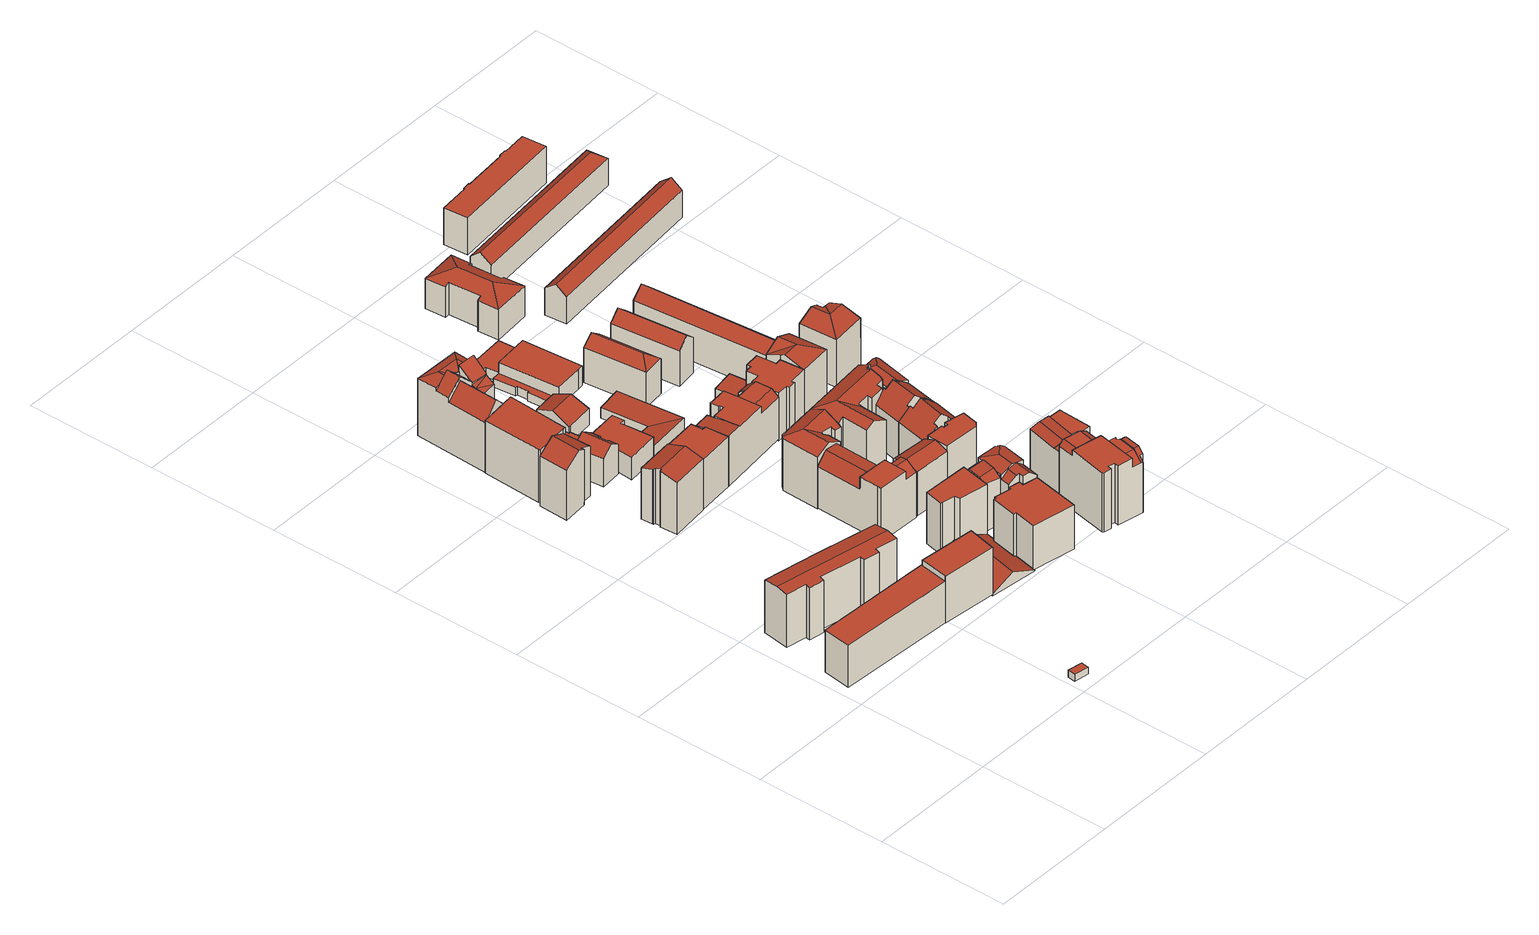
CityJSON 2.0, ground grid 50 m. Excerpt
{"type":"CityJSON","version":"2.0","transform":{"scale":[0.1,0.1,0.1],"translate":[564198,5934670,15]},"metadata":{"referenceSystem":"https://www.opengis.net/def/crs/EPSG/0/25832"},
"CityObjects":{
"building1":{"type":"Building","attributes":{"Gemeindeschluessel":"02100109","Geometrietyp2DReferenz":"3000","function":"31001_1120","roofType":"1000","measuredHeight":16.77,"storeysAboveGround":5},"address":[{"country":"Germany","locality":"Hamburg","thoroughfareNumber":"30","thoroughfareName":"Feldstraße","postcode":"20357"}],"geometry":[{"type":"Solid","lod":"2","boundaries":[[[[0,1,2,3]],[[4,5,6,7]],[[6,0,3,7]],[[7,3,2,4]],[[5,1,0,6]],[[4,2,1,5]]]],"semantics":{"surfaces":[{"type":"RoofSurface"},{"type":"GroundSurface"},{"type":"WallSurface"}],"values":[[0,1,2,2,2,2]]}}]},
"building2":{"type":"Building","attributes":{"Gemeindeschluessel":"02100111","Geometrietyp2DReferenz":"3000","function":"31001_2500","roofType":"1000","measuredHeight":2.83,"storeysAboveGround":1},"address":[{"country":"Germany","locality":"Hamburg","thoroughfareName":"Feldstraße","postcode":"20359"}],"geometry":[{"type":"Solid","lod":"2","boundaries":[[[[8,9,10,11]],[[12,13,14,15]],[[10,9,12,15]],[[9,8,13,12]],[[8,11,14,13]],[[11,10,15,14]]]],"semantics":{"surfaces":[{"type":"RoofSurface"},{"type":"GroundSurface"},{"type":"WallSurface"}],"values":[[0,1,2,2,2,2]]}}]},
"building3":{"type":"Building","attributes":{"Gemeindeschluessel":"02100109","Geometrietyp2DReferenz":"3000","function":"31001_1010","roofType":"3100","measuredHeight":21.91,"storeysAboveGround":6},"address":[{"country":"Germany","locality":"Hamburg","thoroughfareNumber":"10","thoroughfareName":"Ölmühle","postcode":"20357"}],"geometry":[{"type":"Solid","lod":"2","boundaries":[[[[16,17,18,19,20,21,22,23,24,25,26,27]],[[28,29,30,26,25]],[[24,23,31,32]],[[23,22,33,31]],[[22,21,34,33]],[[21,20,35,34]],[[20,19,36,35]],[[19,18,37,36]],[[18,17,38,37]],[[17,16,39,38]],[[16,27,40,39]],[[30,29,41,42]],[[29,28,43,41]],[[27,26,30,42,40]],[[28,25,24,32,43]],[[32,31,33,34,35,36,37,38,39,40,42,41,43]]]],"semantics":{"surfaces":[{"type":"RoofSurface"},{"type":"WallSurface"},{"type":"GroundSurface"}],"values":[[0,0,1,1,1,1,1,1,1,1,1,1,1,1,1,2]]}}]},
"building4":{"type":"Building","attributes":{"Gemeindeschluessel":"02100109","Geometrietyp2DReferenz":"3000","function":"31001_1120","roofType":"1000","measuredHeight":18.79,"storeysAboveGround":6},"address":[{"country":"Germany","locality":"Hamburg","thoroughfareNumber":"32","thoroughfareName":"Feldstraße","postcode":"20357"}],"geometry":[{"type":"Solid","lod":"2","boundaries":[[[[44,45,46,47]],[[45,48,49,46]],[[50,44,47,51]],[[52,50,51,53]],[[53,49,48,52]],[[53,51,47,46,49]],[[48,45,44,50,52]]]],"semantics":{"surfaces":[{"type":"WallSurface"},{"type":"GroundSurface"},{"type":"RoofSurface"}],"values":[[0,0,0,0,0,1,2]]}}]},
"building5":{"type":"Building","attributes":{"Gemeindeschluessel":"02100109","Geometrietyp2DReferenz":"3000","function":"31001_1010","roofType":"3100","measuredHeight":23.6,"storeysAboveGround":5},"address":[{"country":"Germany","locality":"Hamburg","thoroughfareNumber":"17","thoroughfareName":"Laeiszstraße","postcode":"20357"}],"geometry":[{"type":"Solid","lod":"2","boundaries":[[[[54,55,56,57]],[[56,55,58,59]],[[60,61,62,63]],[[62,59,58,64,65,63]],[[63,65,66,60]],[[65,64,67,66]],[[62,61,57,56,59]],[[58,55,54,67,64]],[[67,54,57,61,60,66]]]],"semantics":{"surfaces":[{"type":"RoofSurface"},{"type":"WallSurface"},{"type":"GroundSurface"}],"values":[[0,1,1,2,1,1,1,1,0]]}}]},
"building6":{"type":"Building","attributes":{"Gemeindeschluessel":"02100109","Geometrietyp2DReferenz":"3000","function":"31001_1120","roofType":"3100","measuredHeight":22.77,"storeysAboveGround":6},"address":[{"country":"Germany","locality":"Hamburg","thoroughfareNumber":"94","thoroughfareName":"Marktstraße","postcode":"20357"}],"geometry":[{"type":"Solid","lod":"2","boundaries":[[[[68,69,70,71,72,73]],[[74,75,76,77]],[[78,79,80,81]],[[79,82,83,80]],[[72,71,84,85]],[[68,73,86,87]],[[73,72,85,86]],[[80,83,88,77,76,87,86,85,84,81]],[[88,83,82,89]],[[84,71,70,78,81]],[[76,75,69,68,87]],[[77,88,89,74]],[[89,82,79,78,70,69,75,74]]]],"semantics":{"surfaces":[{"type":"RoofSurface"},{"type":"WallSurface"},{"type":"GroundSurface"}],"values":[[0,1,1,1,1,1,1,2,1,1,1,1,0]]}}]},
"building7":{"type":"Building","attributes":{"Gemeindeschluessel":"02100109","Geometrietyp2DReferenz":"3000","function":"31001_1010","roofType":"1000","measuredHeight":21.19,"storeysAboveGround":7},"address":[{"country":"Germany","locality":"Hamburg","thoroughfareNumber":"15","thoroughfareName":"Laeiszstraße","postcode":"20357"}],"geometry":[{"type":"Solid","lod":"2","boundaries":[[[[90,91,92,93]],[[94,95,96,97]],[[95,98,99,96]],[[98,100,101,99]],[[100,102,103,101]],[[102,90,93,103]],[[104,91,90,102,100,98,95,94,105]],[[96,99,101,103,93,92,106,107,97]],[[92,91,104,106]],[[106,104,105,107]],[[107,105,94,97]]]],"semantics":{"surfaces":[{"type":"WallSurface"},{"type":"RoofSurface"},{"type":"GroundSurface"}],"values":[[0,0,0,0,0,0,1,2,0,0,0]]}}]},
"building8":{"type":"Building","attributes":{"Gemeindeschluessel":"02100109","Geometrietyp2DReferenz":"3000","function":"31001_1010","roofType":"3100","measuredHeight":14.5,"storeysAboveGround":4},"address":[{"country":"Germany","locality":"Hamburg","thoroughfareNumber":"16","thoroughfareName":"Laeiszstraße","postcode":"20357"}],"geometry":[{"type":"Solid","lod":"2","boundaries":[[[[108,109,110,111]],[[111,110,112,113]],[[114,115,116,117]],[[115,118,119,116]],[[118,120,121,119]],[[122,123,124,125]],[[116,119,121,113,112,125,124,117]],[[125,112,110,109,122]],[[117,124,123,114]],[[121,120,108,111,113]],[[123,122,109,108,120,118,115,114]]]],"semantics":{"surfaces":[{"type":"RoofSurface"},{"type":"WallSurface"},{"type":"GroundSurface"}],"values":[[0,1,1,1,1,1,2,1,1,1,0]]}}]},
"building9":{"type":"Building","attributes":{"name":"Ganztagsgrundschule Sternschanze","Gemeindeschluessel":"02100109","Geometrietyp2DReferenz":"3000","function":"31001_3020","roofType":"3100","measuredHeight":27.16,"storeysAboveGround":4},"address":[{"country":"Germany","locality":"Hamburg","thoroughfareNumber":"12","thoroughfareName":"Laeiszstraße","postcode":"20357"}],"geometry":[{"type":"Solid","lod":"2","boundaries":[[[[126,127,128,129,130]],[[131,132,133,134,127]],[[135,136,137,126,130,138]],[[139,132,131,137]],[[140,141,142,143]],[[144,141,145]],[[145,141,140]],[[135,146,147,148,149,150,151,152]],[[153,139,154]],[[155,153,154,156]],[[157,158,159,160,161]],[[162,157,161,163]],[[164,158,157]],[[164,157,162]],[[165,166,167,168]],[[134,128,127]],[[169,170,171,172]],[[138,146,135]],[[139,137,136]],[[143,142,166,165]],[[144,173,141]],[[152,139,136,135]],[[149,148,160,159]],[[129,128,134,133,174,175,176,177]],[[148,147,145,140,143,165,168,178,179]],[[179,178,172,171,175,174,180,181,182,183]],[[173,144,145,147,146,138,130,129,177,184]],[[180,174,133,155]],[[181,150,149,159,158,164,182]],[[183,163,161,160,148,179]],[[182,164,162,163,183]],[[180,155,156,151,150,181]],[[151,156,154,139,152]],[[178,168,167,169,172]],[[167,166,142,141,169]],[[137,131,127,126]],[[171,170,185,176,175]],[[139,153,132]],[[170,169,141,173,184,185]],[[153,155,133,132]],[[184,177,176,185]]]],"semantics":{"surfaces":[{"type":"RoofSurface"},{"type":"WallSurface"},{"type":"GroundSurface"}],"values":[[0,0,0,0,0,0,0,0,0,0,0,0,0,0,0,1,1,1,1,1,1,1,1,1,1,2,1,1,1,1,1,1,1,1,1,1,1,0,0,0,0]]}}]},
"building10":{"type":"Building","attributes":{"Gemeindeschluessel":"02100109","Geometrietyp2DReferenz":"3000","function":"31001_1120","roofType":"1000","measuredHeight":20.09,"storeysAboveGround":5},"address":[{"country":"Germany","locality":"Hamburg","thoroughfareNumber":"100","thoroughfareName":"Marktstraße","postcode":"20357"}],"geometry":[{"type":"Solid","lod":"2","boundaries":[[[[186,187,188,189]],[[187,190,191,188]],[[190,192,193,191]],[[192,194,195,193]],[[194,196,197,195]],[[189,197,196,186]],[[189,188,191,193,195,197]],[[196,194,192,190,187,186]]]],"semantics":{"surfaces":[{"type":"WallSurface"},{"type":"GroundSurface"},{"type":"RoofSurface"}],"values":[[0,0,0,0,0,0,1,2]]}}]},
"building11":{"type":"Building","attributes":{"Gemeindeschluessel":"02100109","Geometrietyp2DReferenz":"3000","function":"31001_1120","roofType":"3100","measuredHeight":4.83,"storeysAboveGround":6},"address":[{"country":"Germany","locality":"Hamburg","thoroughfareNumber":"36","thoroughfareName":"Feldstraße","postcode":"20357"}],"geometry":[{"type":"Solid","lod":"2","boundaries":[[[[198,199,200,201]],[[199,202,203,200]],[[204,205,206,207]],[[208,209,210,211]],[[209,212,213,210]],[[212,214,215,213]],[[214,216,217,215]],[[218,201,200,203,219,207,206,211,210,213,215,217,220]],[[198,201,218,221,222]],[[218,220,223,221]],[[220,217,216,223]],[[206,205,224,208,211]],[[207,219,225,204]],[[219,203,202,225]],[[216,214,212,209,208,224,222,221,223]],[[202,199,198,222,224,205,204,225]]]],"semantics":{"surfaces":[{"type":"WallSurface"},{"type":"GroundSurface"},{"type":"RoofSurface"}],"values":[[0,0,0,0,0,0,0,1,0,0,0,0,0,0,2,2]]}}]},
"building12":{"type":"Building","attributes":{"Gemeindeschluessel":"02100109","Geometrietyp2DReferenz":"3000","function":"31001_1010","roofType":"1000","measuredHeight":4.19,"storeysAboveGround":1},"address":[{"country":"Germany","locality":"Hamburg","thoroughfareName":"Laeiszstraße","postcode":"20357"}],"geometry":[{"type":"Solid","lod":"2","boundaries":[[[[226,227,228,229]],[[227,230,231,228]],[[230,232,233,231]],[[232,234,235,233]],[[234,236,237,235]],[[236,238,239,237]],[[238,240,241,239]],[[229,241,240,226]],[[229,228,231,233,235,237,239,241]],[[240,238,236,234,232,230,227,226]]]],"semantics":{"surfaces":[{"type":"WallSurface"},{"type":"GroundSurface"},{"type":"RoofSurface"}],"values":[[0,0,0,0,0,0,0,0,1,2]]}}]},
"building13":{"type":"Building","attributes":{"Gemeindeschluessel":"02100109","Geometrietyp2DReferenz":"3000","function":"31001_1010","roofType":"1000","measuredHeight":8.93,"storeysAboveGround":2},"address":[{"country":"Germany","locality":"Hamburg","thoroughfareName":"Laeiszstraße","postcode":"20357"}],"geometry":[{"type":"Solid","lod":"2","boundaries":[[[[242,243,244,245,246,247,248,249,250,251]],[[252,253,254,255,256,257,258,259,260,261]],[[243,242,259,258]],[[242,251,260,259]],[[250,249,252,261]],[[249,248,253,252]],[[248,247,254,253]],[[247,246,255,254]],[[246,245,256,255]],[[245,244,257,256]],[[244,243,258,257]],[[260,251,250,261]]]],"semantics":{"surfaces":[{"type":"RoofSurface"},{"type":"GroundSurface"},{"type":"WallSurface"}],"values":[[0,1,2,2,2,2,2,2,2,2,2,2]]}}]},
"building14":{"type":"Building","attributes":{"Gemeindeschluessel":"02100109","Geometrietyp2DReferenz":"3000","function":"31001_1010","roofType":"1000","measuredHeight":20.45,"storeysAboveGround":6},"address":[{"country":"Germany","locality":"Hamburg","thoroughfareNumber":"2","thoroughfareName":"Ölmühle","postcode":"20357"}],"geometry":[{"type":"Solid","lod":"2","boundaries":[[[[262,263,264,265]],[[263,266,267,264]],[[268,269,207,206]],[[269,270,219,207]],[[270,262,265,219]],[[266,271,211,267]],[[271,268,206,211]],[[206,207,219,265,264,267,211]],[[271,266,263,262,270,269,268]]]],"semantics":{"surfaces":[{"type":"WallSurface"},{"type":"GroundSurface"},{"type":"RoofSurface"}],"values":[[0,0,0,0,0,0,0,1,2]]}}]},
"building15":{"type":"Building","attributes":{"Gemeindeschluessel":"02100109","Geometrietyp2DReferenz":"3000","function":"31001_1120","roofType":"1000","measuredHeight":21.33,"storeysAboveGround":6},"address":[{"country":"Germany","locality":"Hamburg","thoroughfareNumber":"30","thoroughfareName":"Ölmühle","postcode":"20357"}],"geometry":[{"type":"Solid","lod":"2","boundaries":[[[[272,273,274,275,276]],[[277,278,279,280]],[[281,277,280,282]],[[282,283,284,281]],[[285,286,287,288,289]],[[290,291,287,286]],[[292,293,291,290]],[[274,273,294,295]],[[285,289,296,297]],[[278,277,281,284,298,299]],[[296,295,294,299,298,300,301,297]],[[276,283,282,280,279,272]],[[275,288,287,291,293,276]],[[301,292,290,286,285,297]],[[296,289,288,275,274,295]],[[300,276,293,292,301]],[[298,284,283,276,300]],[[294,273,272,279,278,299]]]],"semantics":{"surfaces":[{"type":"RoofSurface"},{"type":"WallSurface"},{"type":"GroundSurface"}],"values":[[0,0,0,0,0,0,0,1,1,1,2,1,1,1,1,1,1,1]]}}]},
"building16":{"type":"Building","attributes":{"Gemeindeschluessel":"02100109","Geometrietyp2DReferenz":"3000","function":"31001_1120","roofType":"1000","measuredHeight":17.51,"storeysAboveGround":6},"address":[{"country":"Germany","locality":"Hamburg","thoroughfareNumber":"37","thoroughfareName":"Feldstraße","postcode":"20357"}],"geometry":[{"type":"Solid","lod":"2","boundaries":[[[[302,303,304,305]],[[306,307,302,305]],[[306,308,309,307]],[[310,311,309,308]],[[310,312,313,311]],[[313,312,314,315]],[[314,316,317,315]],[[317,316,318,319]],[[318,320,321,319]],[[321,320,322,323]],[[324,323,322,325]],[[324,325,304,303]],[[304,325,322,320,318,316,314,312,310,308,306,305]],[[307,309,311,313,315,317,319,321,323,324,303,302]]]],"semantics":{"surfaces":[{"type":"WallSurface"},{"type":"GroundSurface"},{"type":"RoofSurface"}],"values":[[0,0,0,0,0,0,0,0,0,0,0,0,1,2]]}}]},
"building17":{"type":"Building","attributes":{"Gemeindeschluessel":"02100109","Geometrietyp2DReferenz":"3000","function":"31001_1010","roofType":"3100","measuredHeight":9.42,"storeysAboveGround":2},"address":[{"country":"Germany","locality":"Hamburg","thoroughfareName":"Laeiszstraße","postcode":"20357"}],"geometry":[{"type":"Solid","lod":"2","boundaries":[[[[326,327,328,329]],[[330,331,332,333]],[[327,326,334,335]],[[332,335,334,336,333]],[[336,334,326,329,337]],[[333,336,337,330]],[[332,331,328,327,335]],[[337,329,328,331,330]]]],"semantics":{"surfaces":[{"type":"RoofSurface"},{"type":"WallSurface"},{"type":"GroundSurface"}],"values":[[0,1,1,2,1,1,1,0]]}}]},
"building18":{"type":"Building","attributes":{"Gemeindeschluessel":"02100109","Geometrietyp2DReferenz":"3000","function":"31001_1120","roofType":"3100","measuredHeight":23.59,"storeysAboveGround":6},"address":[{"country":"Germany","locality":"Hamburg","thoroughfareNumber":"39","thoroughfareName":"Marktstraße","postcode":"20357"}],"geometry":[{"type":"Solid","lod":"2","boundaries":[[[[338,339,340,341]],[[342,343,344,345]],[[343,346,347,344]],[[344,347,348,349,350,341,340,351,352,353,354,345]],[[346,343,342,355,356,357,358,359]],[[353,352,360,361,362]],[[342,345,354,363,355]],[[359,348,347,346]],[[358,349,348,359]],[[349,358,357,364,350]],[[341,350,364,338]],[[354,353,362,363]],[[340,339,365,366,351]],[[352,351,366,360]],[[339,338,364,357,356,365]],[[362,361,356,355,363]],[[356,361,360,366,365]]]],"semantics":{"surfaces":[{"type":"WallSurface"},{"type":"GroundSurface"},{"type":"RoofSurface"}],"values":[[0,0,0,1,2,0,0,0,0,0,0,0,0,0,2,2,2]]}}]},
"building19":{"type":"Building","attributes":{"Gemeindeschluessel":"02100109","Geometrietyp2DReferenz":"3000","function":"31001_1120","roofType":"1000","measuredHeight":20.13,"storeysAboveGround":6},"address":[{"country":"Germany","locality":"Hamburg","thoroughfareNumber":"102","thoroughfareName":"Marktstraße","postcode":"20357"}],"geometry":[{"type":"Solid","lod":"2","boundaries":[[[[367,368,369,370,371,372,373,374,375]],[[376,367,375,377]],[[376,377,378,379]],[[380,381,382]],[[383,384,382]],[[385,386,387,388]],[[389,390,391,392]],[[390,393,394,391]],[[373,372,395,396]],[[372,371,397,395]],[[371,370,398,397]],[[370,369,399,398]],[[369,368,400,399]],[[401,402,403,404]],[[379,378,405,381,380,406,193,407]],[[403,408,392,391,394,388,387,409,396,395,397,398,399,400,407,193,404]],[[410,386,385,393,390,389,383,382,381,405,411]],[[389,392,408,384,383]],[[404,193,406,401]],[[405,378,377,375,374,411]],[[400,368,367,376,379,407]],[[409,410,411,374,373,396]],[[385,388,394,393]],[[410,409,387,386]],[[408,403,402,384]],[[402,401,406,380,382,384]]]],"semantics":{"surfaces":[{"type":"RoofSurface"},{"type":"WallSurface"},{"type":"GroundSurface"}],"values":[[0,0,0,1,1,1,1,1,1,1,1,1,1,1,1,2,0,1,1,1,1,1,1,1,1,0]]}}]},
"building20":{"type":"Building","attributes":{"Gemeindeschluessel":"02100109","Geometrietyp2DReferenz":"3000","function":"31001_1010","roofType":"3100","measuredHeight":19.94,"storeysAboveGround":6},"address":[{"country":"Germany","locality":"Hamburg","thoroughfareNumber":"32","thoroughfareName":"Ölmühle","postcode":"20357"}],"geometry":[{"type":"Solid","lod":"2","boundaries":[[[[412,413,414,415,416]],[[415,414,417,418]],[[416,415,418,419]],[[420,421,422,423]],[[418,417,424,425,423,422,419]],[[423,425,426,420]],[[425,424,427,426]],[[422,421,412,416,419]],[[417,414,413,427,424]],[[427,413,412,421,420,426]]]],"semantics":{"surfaces":[{"type":"RoofSurface"},{"type":"WallSurface"},{"type":"GroundSurface"}],"values":[[0,1,1,1,2,1,1,1,1,0]]}}]},
"building21":{"type":"Building","attributes":{"Gemeindeschluessel":"02100109","Geometrietyp2DReferenz":"3000","function":"31001_2460","roofType":"1000","measuredHeight":4.83,"storeysAboveGround":1},"address":[{"country":"Germany","locality":"Hamburg","thoroughfareName":"Laeiszstraße","postcode":"20357"}],"geometry":[{"type":"Solid","lod":"2","boundaries":[[[[428,429,430,431]],[[432,433,434,435]],[[430,436,435,434,437,431]],[[435,436,438,432]],[[437,434,433,439]],[[431,437,439,428]],[[436,430,429,438]],[[433,432,438,439]],[[429,428,439,438]]]],"semantics":{"surfaces":[{"type":"WallSurface"},{"type":"GroundSurface"},{"type":"RoofSurface"}],"values":[[0,0,1,0,0,0,0,2,2]]}}]},
"building22":{"type":"Building","attributes":{"Gemeindeschluessel":"02100109","Geometrietyp2DReferenz":"3000","function":"31001_1120","roofType":"3200","measuredHeight":21.44,"storeysAboveGround":6},"address":[{"country":"Germany","locality":"Hamburg","thoroughfareNumber":"1","thoroughfareName":"Ölmühle","postcode":"20357"}],"geometry":[{"type":"Solid","lod":"2","boundaries":[[[[440,441,442,443,444]],[[445,446,442,441]],[[447,448,449,446,445]],[[450,451,447,440,452,453,454]],[[455,456,451,450]],[[457,458,459,460,461,462]],[[463,464,465,455,450,454,461,466]],[[467,466,461,460,468]],[[452,440,444]],[[451,448,447]],[[459,458,469,470]],[[465,464,471,472]],[[463,466,467]],[[470,469,473,474,475,476,477,472,471,478]],[[475,443,442,446,449,476]],[[447,445,441,440]],[[476,449,448,451,456,477]],[[453,452,474,473,479,480]],[[473,469,458,457,479]],[[461,454,453,480,462]],[[471,464,463,467,468,478]],[[478,468,460,459,470]],[[477,456,455,465,472]],[[474,452,444,443,475]],[[457,462,480,479]]]],"semantics":{"surfaces":[{"type":"RoofSurface"},{"type":"WallSurface"},{"type":"GroundSurface"}],"values":[[0,0,0,0,0,0,0,0,1,1,1,1,1,2,1,1,1,1,1,1,1,1,1,1,0]]}}]},
"building23":{"type":"Building","attributes":{"Gemeindeschluessel":"02100109","Geometrietyp2DReferenz":"3000","function":"31001_3210","roofType":"1000","measuredHeight":7.79,"storeysAboveGround":1},"address":[{"country":"Germany","locality":"Hamburg","thoroughfareName":"Laeiszstraße","postcode":"20357"}],"geometry":[{"type":"Solid","lod":"2","boundaries":[[[[481,482,483,484,485,486,487,488]],[[489,490,491,492,493,494]],[[487,486,495,496]],[[484,483,497,498]],[[483,482,499,497]],[[482,481,500,499]],[[481,488,501,500]],[[488,487,496,501]],[[493,492,502,503]],[[491,490,504,505]],[[489,494,486,485]],[[506,507,508,509]],[[506,503,502,510,511,507]],[[497,499,500,501,496,495,509,508,512,513,505,504,498]],[[513,510,502,492,491,505]],[[495,486,494,493,503,506,509]],[[504,490,489,485,484,498]],[[508,507,511,512]],[[512,511,510,513]]]],"semantics":{"surfaces":[{"type":"RoofSurface"},{"type":"WallSurface"},{"type":"GroundSurface"}],"values":[[0,0,1,1,1,1,1,1,1,1,1,1,0,2,1,1,1,1,1]]}}]},
"building24":{"type":"Building","attributes":{"Gemeindeschluessel":"02100109","Geometrietyp2DReferenz":"3000","function":"31001_1010","roofType":"1000","measuredHeight":20.07,"storeysAboveGround":6},"address":[{"country":"Germany","locality":"Hamburg","thoroughfareNumber":"33","thoroughfareName":"Ölmühle","postcode":"20357"}],"geometry":[{"type":"Solid","lod":"2","boundaries":[[[[514,515,516,422]],[[515,517,518,516]],[[517,519,520,518]],[[519,521,522,520]],[[521,523,524,522]],[[525,526,527,528]],[[526,529,530,527]],[[526,525,531,523,521,519,517,515,514,532,529]],[[527,530,419,422,516,518,520,522,524,533,528]],[[530,529,532,419]],[[533,531,525,528]],[[524,523,531,533]],[[419,532,514,422]]]],"semantics":{"surfaces":[{"type":"WallSurface"},{"type":"RoofSurface"},{"type":"GroundSurface"}],"values":[[0,0,0,0,0,0,0,1,2,0,0,0,0]]}}]},
"building25":{"type":"Building","attributes":{"Gemeindeschluessel":"02100109","Geometrietyp2DReferenz":"3000","function":"31001_1120","roofType":"3100","measuredHeight":23.37,"storeysAboveGround":5},"address":[{"country":"Germany","locality":"Hamburg","thoroughfareNumber":"36","thoroughfareName":"Marktstraße","postcode":"20357"}],"geometry":[{"type":"Solid","lod":"2","boundaries":[[[[342,363,534,535]],[[536,342,535,537]],[[538,539,540,541]],[[539,542,543,540]],[[542,544,545,543]],[[546,547,548,549]],[[550,551,552,553]],[[551,554,555,552]],[[554,556,557,555]],[[558,559,560,561]],[[559,562,563,560]],[[552,555,557,541,540,543,545,549,548,564,565,566,537,535,534,561,560,563,553]],[[556,554,551,550,562,559,558,363,567,568]],[[558,561,534,363]],[[565,564,569,570,571]],[[550,553,563,562]],[[549,545,544,546]],[[557,556,568,538,541]],[[564,548,547,569]],[[565,571,572,573,566]],[[537,566,573,536]],[[547,546,544,542,539,538,568,567,570,569]],[[571,570,567,572]],[[567,363,342,536,573,572]]]],"semantics":{"surfaces":[{"type":"WallSurface"},{"type":"GroundSurface"},{"type":"RoofSurface"}],"values":[[0,0,0,0,0,0,0,0,0,0,0,1,2,0,0,0,0,0,0,0,0,2,2,2]]}}]},
"building26":{"type":"Building","attributes":{"Gemeindeschluessel":"02100109","Geometrietyp2DReferenz":"3000","function":"31001_1010","roofType":"3200","measuredHeight":17.29,"storeysAboveGround":5},"address":[{"country":"Germany","locality":"Hamburg","thoroughfareNumber":"107-2","thoroughfareName":"Marktstraße","postcode":"20357"}],"geometry":[{"type":"Solid","lod":"2","boundaries":[[[[574,575,576,577]],[[578,579,580,575,574]],[[580,579,581,582]],[[583,582,581,584]],[[576,583,584,585,577]],[[584,581,579,578,585]],[[583,576,575,580,582]],[[578,574,577,585]]]],"semantics":{"surfaces":[{"type":"RoofSurface"},{"type":"WallSurface"},{"type":"GroundSurface"}],"values":[[0,0,1,2,1,1,1,0]]}}]},
"building27":{"type":"Building","attributes":{"Gemeindeschluessel":"02100109","Geometrietyp2DReferenz":"3000","function":"31001_1010","roofType":"1000","measuredHeight":23.89,"storeysAboveGround":6},"address":[{"country":"Germany","locality":"Hamburg","thoroughfareNumber":"37a","thoroughfareName":"Feldstraße","postcode":"20357"}],"geometry":[{"type":"Solid","lod":"2","boundaries":[[[[586,587,588,589,590,591,592,593,594,595]],[[596,597,598,599,600]],[[601,596,600,602]],[[603,604,605,601,602,606]],[[607,608,609,610]],[[611,612,613,614,607,610,615]],[[616,617,614,613]],[[618,619,620,621,609,622]],[[620,623,624,621]],[[625,626,615,624,623]],[[593,592,627,628]],[[592,591,629,627]],[[591,590,630,629]],[[590,589,631,630]],[[589,588,632,631]],[[598,597,633,634]],[[605,604,635,636]],[[604,603,637,635]],[[612,611,638,639]],[[611,615,626]],[[616,613,640,641]],[[619,618,642,643]],[[618,622,644,642]],[[624,615,610,609,621]],[[642,644,628,627,629,630,631,632,634,633,636,635,637,645,641,640,639,638,646,643]],[[586,606,602,600,599,587]],[[594,608,607,614,617,595]],[[644,622,609,608,594,593,628]],[[633,597,596,601,605,636]],[[646,625,623,620,619,643]],[[638,611,626,625,646]],[[640,613,612,639]],[[645,586,595,617,616,641]],[[637,603,606,586,645]],[[632,588,587,599,598,634]]]],"semantics":{"surfaces":[{"type":"RoofSurface"},{"type":"WallSurface"},{"type":"GroundSurface"}],"values":[[0,0,0,0,0,0,0,0,0,0,1,1,1,1,1,1,1,1,1,1,1,1,1,1,2,1,1,1,1,1,1,1,1,1,1]]}}]},
"building28":{"type":"Building","attributes":{"Gemeindeschluessel":"02100109","Geometrietyp2DReferenz":"3000","function":"31001_1120","roofType":"3100","measuredHeight":22.89,"storeysAboveGround":6},"address":[{"country":"Germany","locality":"Hamburg","thoroughfareNumber":"7","thoroughfareName":"Turnerstraße","postcode":"20357"}],"geometry":[{"type":"Solid","lod":"2","boundaries":[[[[647,648,649,650,651,652,653,654]],[[653,652,655,656]],[[652,651,657,655]],[[651,650,658,657]],[[647,654,659,660]],[[654,653,656,659]],[[661,662,663,664]],[[662,665,666,663]],[[667,668,669,670]],[[670,669,660,659,656,655,657,658,664,663,666,671]],[[670,671,672,667]],[[671,666,665,672]],[[669,668,648,647,660]],[[658,650,649,661,664]],[[665,662,661,649,648,668,667,672]]]],"semantics":{"surfaces":[{"type":"RoofSurface"},{"type":"WallSurface"},{"type":"GroundSurface"}],"values":[[0,1,1,1,1,1,1,1,1,2,1,1,1,1,0]]}}]},
"building29":{"type":"Building","attributes":{"Gemeindeschluessel":"02100109","Geometrietyp2DReferenz":"3000","function":"31001_1120","roofType":"1000","measuredHeight":19.22,"storeysAboveGround":5},"address":[{"country":"Germany","locality":"Hamburg","thoroughfareNumber":"108","thoroughfareName":"Marktstraße","postcode":"20357"}],"geometry":[{"type":"Solid","lod":"2","boundaries":[[[[673,674,675,676]],[[677,678,679,680]],[[678,681,682,679]],[[681,683,684,682]],[[683,685,686,684]],[[687,688,689,690]],[[688,691,692,689]],[[691,693,694,692]],[[693,695,696,694]],[[695,697,698,696]],[[697,699,700,698]],[[697,695,693,691,688,687,685,683,681,678,677,701,674,673,699]],[[675,702,680,679,682,684,686,690,689,692,694,696,698,700,676]],[[702,701,677,680]],[[686,685,687,690]],[[700,699,673,676]],[[675,674,701,702]]]],"semantics":{"surfaces":[{"type":"WallSurface"},{"type":"RoofSurface"},{"type":"GroundSurface"}],"values":[[0,0,0,0,0,0,0,0,0,0,0,1,2,0,0,0,0]]}}]},
"building30":{"type":"Building","attributes":{"Gemeindeschluessel":"02100109","Geometrietyp2DReferenz":"3000","function":"31001_1120","roofType":"3100","measuredHeight":22.06,"storeysAboveGround":6},"address":[{"country":"Germany","locality":"Hamburg","thoroughfareNumber":"9","thoroughfareName":"Turnerstraße","postcode":"20357"}],"geometry":[{"type":"Solid","lod":"2","boundaries":[[[[703,704,705,706]],[[704,707,708,705]],[[707,709,710,708]],[[711,712,713,714]],[[715,716,717,718]],[[719,720,721,722]],[[720,723,724,721]],[[721,724,714,713,725,706,705,708,710,718,717,726,722]],[[722,726,727,719]],[[726,717,716,727]],[[725,713,712,728]],[[724,723,729,711,714]],[[710,709,730,715,718]],[[706,725,728,703]],[[716,715,730,729,723,720,719,727]],[[728,712,711,729,730,709,707,704,703]]]],"semantics":{"surfaces":[{"type":"WallSurface"},{"type":"GroundSurface"},{"type":"RoofSurface"}],"values":[[0,0,0,0,0,0,0,1,0,0,0,0,0,0,2,2]]}}]},
"building31":{"type":"Building","attributes":{"Gemeindeschluessel":"02100109","Geometrietyp2DReferenz":"3000","function":"31001_2050","roofType":"1000","measuredHeight":5.66,"storeysAboveGround":2},"address":[{"country":"Germany","locality":"Hamburg","thoroughfareNumber":"107-11","thoroughfareName":"Marktstraße","postcode":"20357"}],"geometry":[{"type":"Solid","lod":"2","boundaries":[[[[731,732,733,734]],[[735,736,737,738]],[[736,731,734,737]],[[739,740,741,742]],[[740,735,738,741]],[[742,733,732,739]],[[742,741,738,737,734,733]],[[732,731,736,735,740,739]]]],"semantics":{"surfaces":[{"type":"WallSurface"},{"type":"GroundSurface"},{"type":"RoofSurface"}],"values":[[0,0,0,0,0,0,1,2]]}}]},
"building32":{"type":"Building","attributes":{"Gemeindeschluessel":"02100109","Geometrietyp2DReferenz":"3000","function":"31001_1010","roofType":"3100","measuredHeight":17.88,"storeysAboveGround":6},"address":[{"country":"Germany","locality":"Hamburg","thoroughfareNumber":"14","thoroughfareName":"Mathildenstraße","postcode":"20357"}],"geometry":[{"type":"Solid","lod":"2","boundaries":[[[[743,744,745,746,747,748]],[[749,750,751,752,748]],[[753,754,750,749,747]],[[743,748,752]],[[746,753,747]],[[755,756,757,758]],[[756,759,760,757]],[[761,762,763,764]],[[765,766,767,768]],[[767,764,763,636,633,769,758,757,760,768]],[[761,766,765,759,756,755,770,771,772,762]],[[769,751,750,754,770,755,758]],[[772,636,763,762]],[[761,764,767,766]],[[765,768,760,759]],[[747,749,748]],[[636,772,771,745,744,633]],[[770,754,753,746,745,771]],[[633,744,743,752,751,769]]]],"semantics":{"surfaces":[{"type":"RoofSurface"},{"type":"WallSurface"},{"type":"GroundSurface"}],"values":[[0,0,0,1,1,1,1,1,1,2,0,1,1,1,1,1,1,1,1]]}}]},
"building33":{"type":"Building","attributes":{"Gemeindeschluessel":"02100109","Geometrietyp2DReferenz":"3000","function":"31001_1010","roofType":"3100","measuredHeight":17.7,"storeysAboveGround":5},"address":[{"country":"Germany","locality":"Hamburg","thoroughfareNumber":"107-8","thoroughfareName":"Marktstraße","postcode":"20357"}],"geometry":[{"type":"Solid","lod":"2","boundaries":[[[[773,774,775,776]],[[777,778,779,774,773]],[[776,775,780,781]],[[779,778,782,783]],[[778,777,784,782]],[[777,773,776,781,784]],[[775,774,779,783,780]],[[783,782,784,781,780]]]],"semantics":{"surfaces":[{"type":"RoofSurface"},{"type":"WallSurface"},{"type":"GroundSurface"}],"values":[[0,0,1,1,1,1,1,2]]}}]},
"building34":{"type":"Building","attributes":{"Gemeindeschluessel":"02100109","Geometrietyp2DReferenz":"3000","function":"31001_1120","roofType":"3100","measuredHeight":22.05,"storeysAboveGround":6},"address":[{"country":"Germany","locality":"Hamburg","thoroughfareNumber":"109","thoroughfareName":"Marktstraße","postcode":"20357"}],"geometry":[{"type":"Solid","lod":"2","boundaries":[[[[785,786,787]],[[788,785,787,789]],[[790,785,788,791]],[[790,792,786,785]],[[789,787,793,689]],[[790,791,692,794]],[[793,795,794,692,689]],[[793,787,786,792,795]],[[795,792,790,794]],[[692,791,788,789,689]]]],"semantics":{"surfaces":[{"type":"RoofSurface"},{"type":"WallSurface"},{"type":"GroundSurface"}],"values":[[0,0,0,0,1,1,2,1,1,1]]}}]},
"building35":{"type":"Building","attributes":{"Gemeindeschluessel":"02100109","Geometrietyp2DReferenz":"3000","function":"31001_1120","roofType":"3200","measuredHeight":19.82,"storeysAboveGround":5},"address":[{"country":"Germany","locality":"Hamburg","thoroughfareNumber":"33","thoroughfareName":"Marktstraße","postcode":"20357"}],"geometry":[{"type":"Solid","lod":"2","boundaries":[[[[796,797,798,799]],[[800,796,799,801,802]],[[803,804,805,806]],[[804,807,808,805]],[[809,803,806,810]],[[796,800,811,812]],[[800,802,813,811]],[[806,805,808,814,815,812,811,813,810]],[[797,815,814,816,798]],[[815,797,796,812]],[[813,802,801,809,810]],[[814,808,807,816]],[[807,804,803,809,801,799,798,816]]]],"semantics":{"surfaces":[{"type":"RoofSurface"},{"type":"WallSurface"},{"type":"GroundSurface"}],"values":[[0,0,1,1,1,1,1,2,1,1,1,1,0]]}}]},
"building36":{"type":"Building","attributes":{"Gemeindeschluessel":"02100109","Geometrietyp2DReferenz":"3000","function":"31001_1130","roofType":"3200","measuredHeight":15.3,"storeysAboveGround":3},"address":[{"country":"Germany","locality":"Hamburg","thoroughfareNumber":"21","thoroughfareName":"Vorwerkstraße","postcode":"20357"}],"geometry":[{"type":"Solid","lod":"2","boundaries":[[[[817,818,819]],[[820,821,822,823,824,819,818,825]],[[826,827,824,823,828]],[[827,829,830,831,832,817,819,824]],[[818,817,833,834]],[[822,821,835,836]],[[821,820,837,835]],[[820,825,838,837]],[[825,818,834,838]],[[826,828,839,840]],[[817,832,841,833]],[[832,831,842,841]],[[831,830,843,842]],[[830,829,844,843]],[[835,837,838,834,833,841,842,843,844,840,839,836]],[[844,829,827,826,840]],[[839,828,823,822,836]]]],"semantics":{"surfaces":[{"type":"RoofSurface"},{"type":"WallSurface"},{"type":"GroundSurface"}],"values":[[0,0,0,0,1,1,1,1,1,1,1,1,1,1,2,1,1]]}}]},
"building37":{"type":"Building","attributes":{"Gemeindeschluessel":"02100109","Geometrietyp2DReferenz":"3000","function":"31001_1010","roofType":"3100","measuredHeight":18.17,"storeysAboveGround":5},"address":[{"country":"Germany","locality":"Hamburg","thoroughfareNumber":"111-1","thoroughfareName":"Marktstraße","postcode":"20357"}],"geometry":[{"type":"Solid","lod":"2","boundaries":[[[[845,846,847,848]],[[849,846,845,850,851]],[[852,848,847,853,854]],[[847,846,849,853]],[[845,848,852,850]],[[849,851,854,853]],[[852,854,851,850]]]],"semantics":{"surfaces":[{"type":"GroundSurface"},{"type":"WallSurface"},{"type":"RoofSurface"}],"values":[[0,1,1,1,1,2,2]]}}]},
"building38":{"type":"Building","attributes":{"Gemeindeschluessel":"02100109","Geometrietyp2DReferenz":"3000","function":"31001_1120","roofType":"3100","measuredHeight":21.64,"storeysAboveGround":6},"address":[{"country":"Germany","locality":"Hamburg","thoroughfareNumber":"113","thoroughfareName":"Marktstraße","postcode":"20357"}],"geometry":[{"type":"Solid","lod":"2","boundaries":[[[[855,856,857,858,859]],[[860,861,855,859,862]],[[857,856,863,864]],[[861,860,865,866]],[[867,864,863,866,865,868,869]],[[857,864,867,870,858]],[[868,865,860,862,871]],[[863,856,855,861,866]],[[869,868,871,872]],[[867,869,872,870]],[[871,862,859,872]],[[872,859,858,870]]]],"semantics":{"surfaces":[{"type":"RoofSurface"},{"type":"WallSurface"},{"type":"GroundSurface"}],"values":[[0,0,1,1,2,1,1,1,1,1,0,0]]}}]},
"building39":{"type":"Building","attributes":{"Gemeindeschluessel":"02100109","Geometrietyp2DReferenz":"3000","function":"31001_1010","roofType":"3100","measuredHeight":14.05,"storeysAboveGround":3},"address":[{"country":"Germany","locality":"Hamburg","thoroughfareNumber":"9e","thoroughfareName":"Grabenstraße","postcode":"20357"}],"geometry":[{"type":"Solid","lod":"2","boundaries":[[[[873,874,875,876]],[[873,876,877,878]],[[879,878,877,880]],[[880,877,876,875,881]],[[879,882,874,873,878]],[[879,880,881,882]],[[881,875,874,882]]]],"semantics":{"surfaces":[{"type":"RoofSurface"},{"type":"WallSurface"},{"type":"GroundSurface"}],"values":[[0,1,2,1,1,1,0]]}}]},
"building40":{"type":"Building","attributes":{"Gemeindeschluessel":"02100109","Geometrietyp2DReferenz":"3000","function":"31001_1010","roofType":"3200","measuredHeight":14.18,"storeysAboveGround":3},"address":[{"country":"Germany","locality":"Hamburg","thoroughfareNumber":"11a","thoroughfareName":"Grabenstraße","postcode":"20357"}],"geometry":[{"type":"Solid","lod":"2","boundaries":[[[[883,884,885]],[[886,887,888,889]],[[885,888,887,890,883]],[[891,886,889,892,893]],[[889,888,885,892]],[[887,886,891,890]],[[885,884,893,892]],[[891,893,884,883,890]]]],"semantics":{"surfaces":[{"type":"RoofSurface"},{"type":"GroundSurface"},{"type":"WallSurface"}],"values":[[0,1,2,2,2,2,0,0]]}}]},
"building41":{"type":"Building","attributes":{"Gemeindeschluessel":"02100109","Geometrietyp2DReferenz":"3000","function":"31001_1010","roofType":"1000","measuredHeight":14.64,"storeysAboveGround":5},"address":[{"country":"Germany","locality":"Hamburg","thoroughfareNumber":"13","thoroughfareName":"Vorwerkstraße","postcode":"20357"}],"geometry":[{"type":"Solid","lod":"2","boundaries":[[[[894,895,896,897,898,899,900,901,902,903,904,905]],[[906,907,908,909,910,911,912,913,914,915,916,917]],[[904,903,906,917]],[[903,902,907,906]],[[902,901,908,907]],[[901,900,909,908]],[[900,899,910,909]],[[899,898,911,910]],[[898,897,912,911]],[[897,896,913,912]],[[896,895,914,913]],[[895,894,915,914]],[[894,905,916,915]],[[905,904,917,916]]]],"semantics":{"surfaces":[{"type":"RoofSurface"},{"type":"GroundSurface"},{"type":"WallSurface"}],"values":[[0,1,2,2,2,2,2,2,2,2,2,2,2,2]]}}]}
},
"vertices":[
[472,644,206],[22,665,206],[7,558,206],[456,533,206],[7,558,38],[22,665,38],[472,644,38],[456,533,38],
[532,34,83],[475,43,83],[470,13,83],[527,4,83],[475,43,55],[532,34,55],[527,4,55],[470,13,55],
[126,830,244],[122,813,241],[180,802,241],[183,819,244],[344,788,244],[341,771,241],[402,759,241],[405,776,244],[490,760,244],[497,803,250],[53,888,250],[47,845,244],[505,861,241],[275,908,241],[62,947,241],[405,776,31],[490,760,31],[402,759,31],[341,771,31],[344,788,31],[183,819,31],[180,802,31],[122,813,31],[126,830,31],[47,845,31],[275,908,31],[62,947,31],[505,861,31],
[455,530,228],[456,533,228],[456,533,40],[455,530,40],[472,640,228],[472,640,40],[663,510,228],[663,510,40],[687,618,228],[687,618,40],
[206,1940,237],[136,1933,202],[132,1820,202],[202,1826,237],[136,1933,1],[132,1820,1],[228,1839,224],[229,1829,223],[229,1829,1],[228,1839,1],[267,1946,1],[277,1844,1],[277,1844,200],[267,1946,207],
[426,1503,230],[420,1571,251],[279,1556,251],[279,1553,250],[272,1552,250],[278,1487,230],[414,1639,230],[414,1638,230],[414,1638,24],[414,1639,24],[277,1576,245],[270,1576,245],[270,1576,24],[277,1576,24],[270,1581,243],[270,1581,24],[279,1553,24],[272,1552,24],[278,1487,24],[426,1503,24],[266,1624,24],[266,1624,230],
[136,1933,224],[136,1938,224],[136,1938,12],[136,1933,12],[278,1993,224],[278,1987,224],[278,1987,12],[278,1993,12],[277,1951,224],[277,1951,12],[277,1947,224],[277,1947,12],[267,1946,224],[267,1946,12],[144,2164,224],[287,2179,224],[144,2164,12],[287,2179,12],
[383,1844,146],[372,1956,146],[328,1952,113],[339,1839,113],[328,1952,1],[339,1839,1],[406,1920,124],[407,1885,125],[407,1885,1],[406,1920,1],[421,1885,115],[421,1885,1],[420,1847,119],[420,1847,1],[423,1961,108],[422,1922,112],[422,1922,1],[423,1961,1],
[211,2376,280],[171,2377,242],[156,2377,227],[154,2323,227],[209,2321,280],[211,2376,251],[212,2414,251],[158,2454,239],[156,2377,239],[265,2326,227],[266,2374,227],[250,2374,242],[265,2320,227],[266,2374,239],[331,2283,196],[264,2304,209],[263,2276,195],[331,2283,195],[265,2320,216],[332,2317,216],[265,2320,221],[332,2317,221],[332,2318,222],[334,2371,267],[333,2371,267],[333,2372,267],[266,2374,267],[301,2412,251],[300,2373,251],[336,2449,239],[333,2372,239],[346,2344,106],[334,2371,87],[334,2371,86],[332,2318,86],[332,2318,87],[358,2318,87],[358,2317,87],[360,2370,87],[331,2283,86],[263,2276,86],[263,2275,86],[330,2273,86],[263,2275,209],[260,2176,209],[260,2176,9],[263,2275,9],[265,2320,209],[158,2454,9],[149,2164,9],[149,2164,209],[154,2323,209],[330,2273,9],[332,2318,9],[336,2449,9],[333,2371,9],[360,2370,9],[358,2317,9],[209,2321,267],[204,2170,267],
[543,1650,226],[547,1605,226],[547,1605,26],[543,1650,26],[561,1606,226],[561,1606,26],[569,1518,226],[569,1518,26],[426,1503,226],[426,1503,26],[414,1638,226],[414,1638,26],
[663,510,39],[684,605,39],[684,605,33],[663,510,33],[693,603,43],[693,603,33],[778,762,66],[782,742,70],[782,742,33],[778,762,33],[891,721,40],[884,686,39],[884,686,33],[891,721,33],[883,679,39],[883,679,33],[873,680,44],[873,680,33],[854,582,43],[854,582,33],[847,490,33],[730,771,33],[864,581,33],[847,490,37],[753,500,82],[864,581,38],[805,737,82],[730,771,43],
[287,2179,55],[433,2194,55],[433,2194,13],[287,2179,13],[428,2056,55],[428,2056,13],[434,2057,55],[434,2057,13],[440,2008,55],[440,2008,13],[318,1996,55],[318,1996,13],[318,1997,55],[318,1997,13],[278,1993,55],[278,1993,13],
[420,1847,98],[417,1790,98],[541,1803,98],[534,1879,98],[529,1927,98],[548,1929,98],[544,1975,98],[424,1963,98],[423,1961,98],[421,1885,98],[424,1963,8],[544,1975,8],[548,1929,8],[529,1927,8],[534,1879,8],[541,1803,8],[417,1790,8],[420,1847,8],[421,1885,8],[423,1961,8],
[722,773,238],[738,844,238],[738,844,33],[722,773,33],[913,836,238],[913,836,33],[782,742,238],[778,762,238],[730,771,238],[891,721,238],
[657,1051,244],[656,976,244],[655,962,244],[773,958,244],[775,1047,244],[698,1226,241],[661,1227,197],[657,1051,197],[695,1050,241],[749,1224,238],[745,1048,238],[775,1047,197],[779,1224,197],[824,972,221],[824,998,241],[774,1000,241],[773,958,209],[823,957,209],[825,1023,238],[775,1025,238],[826,1045,210],[775,1047,210],[656,976,30],[655,962,30],[823,957,30],[824,972,30],[779,1224,30],[661,1227,30],[775,1047,30],[826,1045,30],
[1014,466,210],[848,496,210],[848,496,34],[1014,466,34],[1047,647,34],[1047,647,210],[991,657,34],[991,657,210],[994,675,34],[994,675,210],[951,683,34],[951,683,210],[949,674,34],[949,674,210],[884,686,34],[884,686,210],[883,679,34],[883,679,210],[873,680,34],[873,680,210],[854,582,34],[854,582,210],[864,581,210],[864,581,34],
[527,2203,79],[433,2194,79],[430,2125,108],[535,2136,108],[434,2057,79],[428,2056,79],[428,2056,14],[434,2057,14],[527,2203,14],[433,2194,14],[542,2068,14],[542,2068,79],
[769,1275,233],[768,1224,233],[768,1224,26],[769,1275,26],[834,1286,233],[834,1275,227],[834,1275,26],[834,1286,26],[805,1276,229],[805,1276,26],[805,1291,26],[760,1293,26],[755,1285,26],[661,1227,26],[664,1372,26],[677,1386,26],[838,1403,26],[836,1345,261],[717,1332,261],[759,1291,239],[760,1293,240],[805,1291,237],[664,1372,233],[670,1379,236],[677,1386,233],[838,1403,233],[755,1285,241],[715,1225,261],[661,1227,233],
[848,1639,219],[846,1653,207],[845,1670,193],[841,1669,193],[798,1665,193],[793,1664,193],[796,1640,213],[748,1635,213],[749,1628,219],[854,1578,217],[755,1567,217],[757,1539,193],[857,1550,193],[633,1525,227],[633,1525,223],[629,1572,223],[624,1622,223],[624,1622,218],[667,1674,223],[742,1682,223],[742,1682,26],[667,1674,26],[678,1628,223],[676,1642,223],[676,1642,26],[678,1628,26],[671,1642,223],[671,1642,26],[793,1664,26],[796,1640,26],[798,1665,26],[841,1669,26],[845,1670,26],[846,1653,26],[558,1642,215],[621,1649,215],[621,1649,26],[558,1642,26],[757,1539,223],[569,1518,227],[857,1550,26],[624,1622,26],[747,1635,26],[747,1635,223],[748,1635,223],
[965,996,235],[825,1004,235],[823,957,215],[823,954,214],[964,947,214],[823,957,36],[823,954,36],[964,947,36],[967,1044,215],[966,1028,222],[966,1028,36],[967,1044,36],[826,1045,36],[826,1054,36],[826,1054,214],[826,1045,218],
[541,1803,61],[534,1879,54],[534,1879,13],[541,1803,13],[594,2064,54],[686,2074,61],[686,2074,13],[594,2064,13],[614,1888,13],[715,1822,13],[614,1888,54],[715,1822,61],
[963,748,238],[964,756,243],[898,759,243],[894,737,228],[959,724,222],[973,804,246],[908,807,246],[975,813,238],[979,832,219],[913,836,219],[1021,780,252],[979,832,238],[959,724,238],[958,720,238],[1009,718,252],[1067,817,241],[1058,828,238],[982,677,243],[994,675,244],[991,657,244],[1017,652,246],[1029,717,246],[990,718,243],[1060,715,238],[1077,805,238],[1069,815,241],[1030,716,246],[1060,715,220],[1047,647,220],[994,675,37],[991,657,37],[1077,805,37],[1069,815,37],[951,683,37],[959,724,37],[894,737,37],[913,836,37],[1058,828,37],[1047,647,37],[951,683,219],[958,720,219],
[520,2346,42],[524,2301,42],[517,2301,42],[527,2203,42],[556,2206,42],[535,2434,42],[504,2431,42],[513,2346,42],[556,2206,86],[669,2217,86],[689,2219,86],[669,2448,86],[535,2435,86],[535,2434,86],[535,2434,8],[504,2431,8],[517,2301,8],[527,2203,8],[524,2301,8],[520,2346,8],[513,2346,8],[669,2448,44],[535,2435,44],[669,2217,8],[689,2219,8],[530,2484,44],[505,2482,44],[505,2482,8],[530,2484,8],[661,2540,44],[500,2527,44],[500,2527,8],[661,2540,8],
[966,1028,237],[1032,1026,237],[1032,1026,36],[1032,1016,237],[1032,1016,36],[1050,1016,237],[1050,1016,36],[1050,1029,237],[1050,1029,36],[1074,1024,237],[1074,1024,36],[1114,952,237],[1108,948,237],[1108,948,36],[1114,952,36],[1099,940,237],[1099,940,36],[1126,1014,237],[964,947,237],[1126,1014,36],
[838,1403,29],[834,1286,29],[858,1288,245],[858,1288,29],[1092,1331,248],[1090,1318,242],[1090,1318,29],[1092,1331,29],[1059,1313,241],[1059,1313,29],[1062,1296,233],[1062,1296,29],[1001,1289,233],[1000,1303,240],[1000,1303,29],[1001,1289,29],[1102,1386,253],[1096,1385,253],[1096,1385,29],[1102,1386,29],[1096,1379,256],[1096,1379,29],[1086,1378,256],[1086,1378,29],[1109,1431,233],[1114,1389,252],[1114,1389,29],[1109,1431,29],[1113,1387,253],[1113,1387,29],[949,1298,29],[946,1182,29],[854,1186,29],[894,1343,263],[1088,1363,263],[949,1298,239],[949,1283,233],[946,1182,233],[888,1185,263],[854,1186,245],
[763,2033,187],[740,2224,187],[698,2220,154],[725,1987,154],[809,1996,155],[810,1996,154],[784,2228,154],[810,1996,14],[784,2228,14],[698,2220,14],[725,1986,14],[725,1986,154],
[1275,574,277],[1160,596,277],[1132,449,277],[1136,444,277],[1165,439,277],[1168,454,277],[1194,449,277],[1191,433,277],[1248,422,277],[1276,573,277],[1190,656,274],[1184,657,269],[1171,659,256],[1160,596,256],[1178,593,274],[1256,644,272],[1244,580,272],[1274,601,260],[1281,639,260],[1272,641,264],[1275,574,256],[1254,459,274],[1248,422,241],[1284,415,241],[1291,452,274],[1305,519,273],[1296,529,272],[1302,536,272],[1270,542,272],[1305,517,273],[1308,567,240],[1276,573,240],[1294,430,258],[1306,428,258],[1310,447,278],[1291,450,278],[1291,414,241],[1323,510,275],[1304,513,275],[1324,516,272],[1305,519,272],[1194,449,39],[1191,433,39],[1168,454,39],[1165,439,39],[1136,444,39],[1132,449,39],[1184,657,39],[1171,659,39],[1281,639,39],[1272,641,39],[1274,601,39],[1305,519,39],[1296,529,39],[1302,536,39],[1308,567,39],[1294,430,39],[1306,428,39],[1291,414,39],[1275,574,39],[1324,516,39],
[1024,1050,238],[1052,1044,264],[1073,1147,264],[1043,1153,237],[1046,1168,237],[1001,1177,196],[974,1043,196],[1020,1034,238],[1001,1177,35],[974,1043,35],[1046,1168,35],[1043,1153,35],[1020,1034,35],[1024,1050,35],[1098,1142,241],[1101,1158,242],[1101,1158,35],[1098,1142,35],[1151,1148,196],[1151,1148,35],[1074,1024,241],[1077,1038,241],[1077,1038,35],[1074,1024,35],[1126,1014,35],[1126,1014,194],
[857,1550,211],[846,1653,211],[846,1653,19],[857,1550,19],[877,1702,211],[905,1705,211],[905,1705,19],[877,1702,19],[904,1721,211],[904,1721,19],[961,1727,211],[961,1727,19],[961,1725,211],[961,1725,19],[968,1654,211],[991,1657,211],[991,1657,19],[968,1654,19],[1001,1565,211],[1001,1565,19],[929,1557,211],[929,1557,19],[930,1546,211],[930,1546,19],[901,1543,211],[901,1543,19],[899,1554,211],[899,1554,19],[882,1657,211],[882,1657,19],
[1024,1292,194],[1062,1296,223],[1062,1296,33],[1024,1292,33],[1071,1297,231],[1071,1297,33],[1070,1288,231],[1070,1288,33],[1049,1182,230],[1046,1168,230],[1046,1168,33],[1049,1182,33],[1125,1277,232],[1127,1291,232],[1127,1291,33],[1125,1277,33],[1151,1148,194],[1101,1158,234],[1101,1158,33],[1151,1148,33],[1104,1172,234],[1104,1172,33],[1001,1177,33],[1175,1282,33],[1175,1282,194],[1001,1177,193],[1079,1177,254],[1098,1282,254],
[891,1841,63],[971,1848,72],[971,1848,15],[891,1841,15],[961,1727,69],[904,1721,63],[904,1721,15],[961,1727,15],[984,1727,72],[961,1725,69],[961,1725,15],[984,1727,15],
[1193,697,216],[1184,657,216],[1269,641,216],[1281,692,216],[1255,694,216],[1219,696,216],[1237,695,218],[1265,818,218],[1221,820,214],[1193,697,214],[1281,692,214],[1309,816,214],[1310,816,210],[1322,815,210],[1322,815,39],[1310,816,39],[1359,813,210],[1359,813,39],[1311,699,210],[1284,705,210],[1284,705,39],[1311,699,39],[1354,686,210],[1310,689,210],[1310,689,39],[1354,686,39],[1221,820,39],[1309,816,210],[1269,641,210],[1272,641,210],
[921,1983,187],[890,2240,187],[849,2235,153],[880,1978,153],[961,1988,153],[930,2244,153],[917,2243,164],[849,2235,10],[880,1978,10],[930,2244,10],[917,2243,10],[961,1988,10],
[1057,1643,239],[1050,1715,239],[986,1709,210],[993,1637,239],[991,1657,231],[1128,1578,210],[1001,1565,210],[1114,1722,209],[986,1709,19],[1128,1578,19],[1114,1722,19],
[1195,1432,209],[1188,1439,205],[1110,1431,205],[1149,1391,228],[1202,1424,205],[1131,1290,228],[1175,1282,205],[1097,1296,211],[1113,1387,210],[1113,1387,30],[1097,1296,30],[1114,1389,210],[1114,1389,30],[1127,1291,227],[1127,1291,30],[1202,1424,30],[1195,1432,30],[1175,1282,30],[1109,1431,30],[1188,1439,30],[1109,1431,204],
[822,2868,127],[677,2855,127],[756,2789,159],[701,2778,135],[711,2655,135],[695,2653,128],[702,2575,128],[768,2653,159],[684,2776,127],[846,2587,127],[846,2587,128],[702,2574,127],[839,2667,128],[824,2665,134],[813,2788,134],[829,2789,127],[822,2868,6],[677,2855,6],[711,2655,6],[695,2653,6],[701,2778,6],[684,2776,6],[702,2574,6],[846,2587,6],[829,2789,6],[813,2788,6],[824,2665,6],[839,2667,6],
[979,2250,15],[1063,2259,15],[1114,1722,15],[1031,1714,15],[1063,2259,161],[979,2250,160],[1022,2254,197],[1031,1714,161],[1114,1722,161],[1072,1718,197],
[1284,1715,221],[1267,1713,227],[1265,1735,227],[1237,1733,238],[1243,1661,238],[1306,1704,226],[1305,1716,221],[1309,1668,238],[1267,1713,21],[1265,1735,21],[1306,1704,21],[1305,1716,21],[1170,1727,21],[1316,1596,21],[1182,1583,21],[1170,1727,213],[1316,1596,213],[1182,1583,213],
[1552,2526,118],[1548,2567,151],[894,2497,151],[898,2456,118],[898,2456,10],[1552,2526,10],[1543,2608,10],[890,2540,10],[890,2540,118],[1543,2608,119],
[1521,2892,116],[1485,2847,150],[1530,2811,116],[865,2826,8],[1521,2893,8],[1530,2811,8],[872,2746,8],[1521,2893,115],[865,2826,117],[872,2746,116],[868,2787,150],
[1419,2974,151],[1410,3065,151],[1317,3056,151],[1316,3060,151],[1288,3057,151],[1289,3053,151],[1115,3036,151],[1115,3040,151],[1087,3037,151],[1087,3033,151],[968,3021,151],[977,2929,151],[1087,3033,4],[1087,3037,4],[1115,3040,4],[1115,3036,4],[1289,3053,4],[1288,3057,4],[1316,3060,4],[1317,3056,4],[1410,3065,4],[1419,2974,4],[977,2929,4],[968,3021,4]
]}
